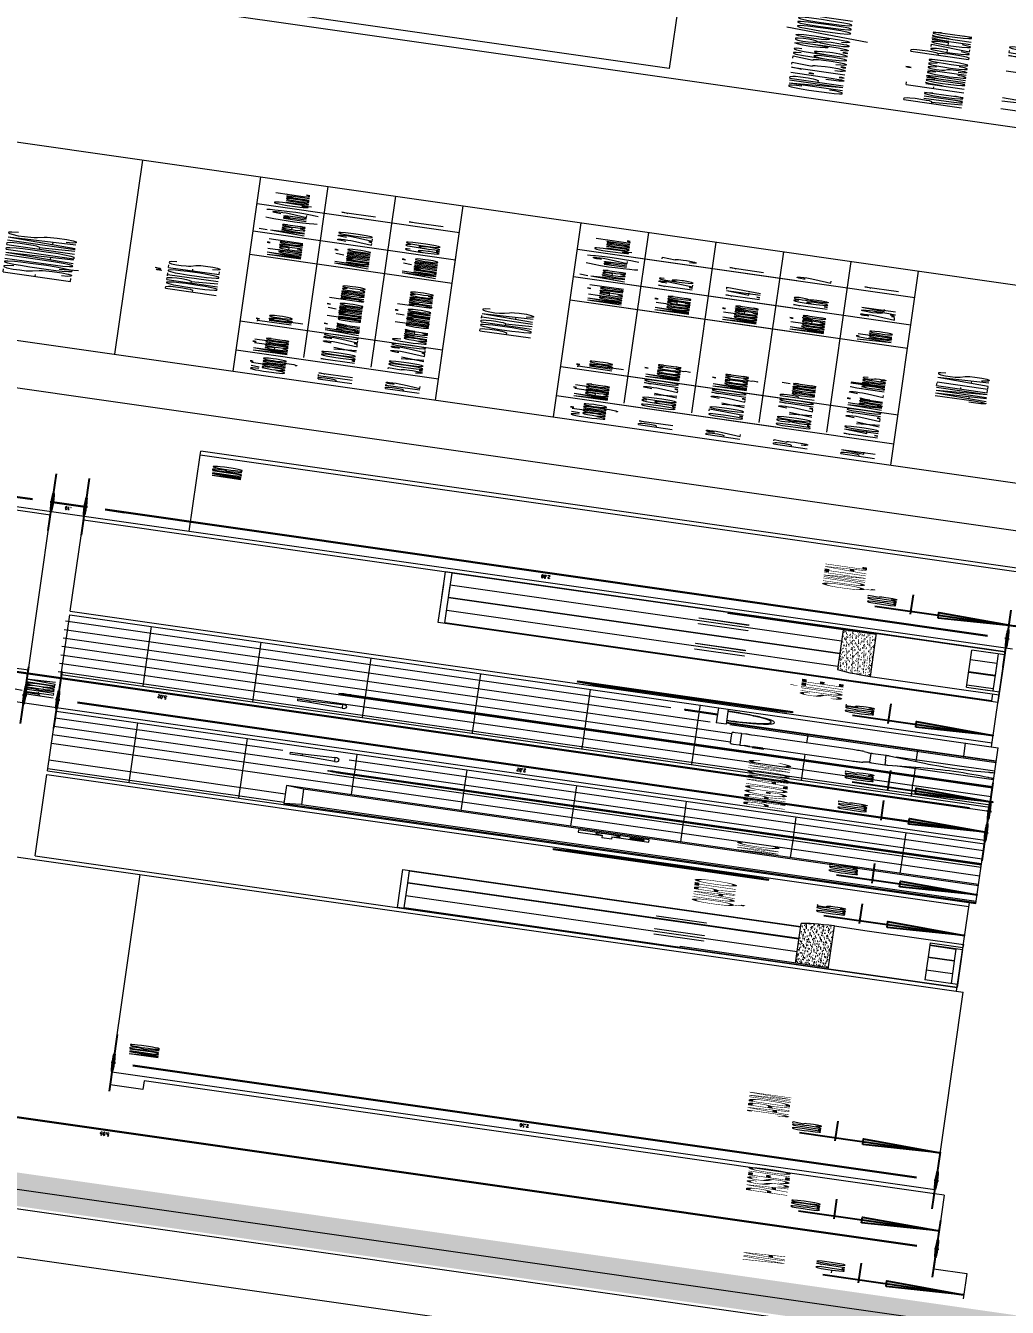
# Model space of a CAD drawing. Header units: millimetres. Extents: x -361192058 to 101130107379, y -14071650034 to 19218552450.
# Drawn here: x -133362.6 to -133187.2, y 42308.5 to 42537.5 of the extents above; entities that cross this region are included whole.
import ezdxf
from ezdxf.enums import TextEntityAlignment as Align

# ---------------------------------------------------------------- set-up
doc = ezdxf.new("R2010")
doc.units = ezdxf.units.MM
doc.header["$LTSCALE"] = 0.5
doc.linetypes.add('HIDDEN2', pattern=[0.1875, 0.125, -0.0625])
for name, color, linetype in [('02', 2, 'Continuous'), ('BANHO', 7, 'Continuous'), ('CERC02', 3, 'Continuous'), ('DIVERSOS', 4, 'Continuous'), ('HACH', 8, 'Continuous'), ('LEGENDAS', 5, 'Continuous'), ('parede', 2, 'Continuous'), ('PISO', 8, 'Continuous'), ('texto pequeno', 3, 'Continuous'), ('TEXTO2', 3, 'Continuous'), ('TXT_0', 7, 'Continuous'), ('TXT_1', 3, 'Continuous')]:
    doc.layers.add(name, color=color, linetype=linetype)
doc.styles.add('ADITIVOCAD', font='ROMANS.shx')
doc.styles.add('ROMAND', font='romand', dxfattribs={"height": 0.3})
doc.styles.add('ROMANS', font='romans', dxfattribs={"height": 0.1})
doc.styles.add('SANSSERIF', font='sas_____.pfb', dxfattribs={"height": 1})
doc.styles.get("Standard").update_dxf_attribs({"font": 'txt.shx', "height": 0.12})
doc.dimstyles.new('ESCALA50', dxfattribs={"dimtxt": 0.1, "dimasz": 0.06, "dimexe": 0.18, "dimexo": 0.06, "dimgap": 0.1, "dimtad": 1, "dimzin": 4, "dimdsep": 46, "dimtxsty": 'Standard', "dimblk1": 'BOLA', "dimblk2": 'BOLA', "dimsah": 1, "dimcen": -0.06, "dimse1": 1, "dimse2": 1, "dimclrd": 7, "dimclrt": 3, "dimadec": 0, "dimazin": 0, "dimtfac": 1, "dimtix": 1, "dimtmove": 0, "dimatfit": 3, "dimldrblk": 'BOLA', "dimfxl": 0, "dimtolj": 1, "dimtzin": 4, "dimarcsym": 0})
picture_1 = doc.add_image_def('image1.jpg', size_in_pixel=(700, 700))

# ---------------------------------------------------------------- blocks, each defined once
blk = doc.blocks.new('Adc_nivelelev')
blk.add_hatch(color=256).paths.add_polyline_path([(0, 0), (0.1307, 0.2715), (0, 0.2715)])
for p, q in [((0, 0.4955), (0, 0)), ((-0.1376, 0.3683), (0.76, 0.3683))]:
    blk.add_line(p, q)
blk.add_lwpolyline([(-0.1307, 0.2715), (0.1307, 0.2715), (0, 0)], close=True)
at = {"flags": 8}
blk.add_attdef('NIVEL', (0.1106, 0.4235), '', height=0.1, dxfattribs=at)
blk = doc.blocks.new('BOLA')
for p, q in [((0, -1.435), (0, 1.435)), ((-1.435, 0), (1.435, 0))]:
    blk.add_line(p, q)
blk.add_circle((0, 0), 0.452)
blk = doc.blocks.new('*D1721')
at = {"layer": 'Defpoints', "color": 0, "transparency": 16777216}
for p in [(4394.7618, 2405.7426), (4394.7618, 2405.7426), (4394.7618, 2400.6926)]:
    blk.add_point(p, dxfattribs=at)
at = {"layer": 'DIVERSOS', "color": 7, "lineweight": -2, "transparency": 16777216}
blk.add_line((4394.7618, 2400.7526), (4394.7618, 2405.6826), dxfattribs=at)
at = {"layer": 'DIVERSOS', "color": 7, "lineweight": -2, "transparency": 16777216, "xscale": 0.06, "yscale": 0.06, "zscale": 0.06}
for p, rotation in [((4394.7618, 2405.7426), 90), ((4394.7618, 2400.6926), 270)]:
    blk.add_blockref('BOLA', p, dxfattribs=dict(at, rotation=rotation))
at = {"layer": 'DIVERSOS', "color": 3, "lineweight": 18, "transparency": 16777216, "insert": (4394.6018, 2403.2176), "char_height": 0.12, "attachment_point": 5, "rotation": 90}
blk.add_mtext('\\A1;5.05', dxfattribs=at)
blk = doc.blocks.new('*D1717')
at = {"layer": '02', "color": 7, "lineweight": -2, "transparency": 16777216}
blk.add_line((4418.745, 2400.8026), (4418.745, 2403.4826), dxfattribs=at)
at = {"layer": 'Defpoints', "color": 0, "transparency": 16777216}
for p in [(4418.3744, 2403.5426), (4418.745, 2403.5426), (4418.3744, 2400.7426)]:
    blk.add_point(p, dxfattribs=at)
at = {"layer": '02', "color": 7, "lineweight": -2, "transparency": 16777216, "xscale": 0.06, "yscale": 0.06, "zscale": 0.06}
for p, rotation in [((4418.745, 2403.5426), 90), ((4418.745, 2400.7426), 270)]:
    blk.add_blockref('BOLA', p, dxfattribs=dict(at, rotation=rotation))
at = {"layer": '02', "color": 3, "transparency": 16777216, "insert": (4418.585, 2402.1426), "char_height": 0.12, "attachment_point": 5, "rotation": 90}
blk.add_mtext('\\A1;2.80', dxfattribs=at)
blk = doc.blocks.new('*D1718')
at = {"layer": '02', "color": 7, "lineweight": -2, "transparency": 16777216}
for p, q in [((4418.745, 2403.7026), (4418.745, 2403.7626)), ((4418.745, 2403.6426), (4418.745, 2403.5426)), ((4418.745, 2403.4826), (4418.745, 2403.4226))]:
    blk.add_line(p, q, dxfattribs=at)
at = {"layer": 'Defpoints', "color": 0, "transparency": 16777216}
for p in [(4418.2244, 2403.6426), (4418.2244, 2403.5426), (4418.745, 2403.5426)]:
    blk.add_point(p, dxfattribs=at)
at = {"layer": '02', "color": 7, "lineweight": -2, "transparency": 16777216, "xscale": 0.06, "yscale": 0.06, "zscale": 0.06}
for p, rotation in [((4418.745, 2403.6426), 270), ((4418.745, 2403.5426), 90)]:
    blk.add_blockref('BOLA', p, dxfattribs=dict(at, rotation=rotation))
at = {"layer": '02', "color": 3, "transparency": 16777216, "insert": (4418.585, 2403.5926), "char_height": 0.12, "attachment_point": 5, "rotation": 90}
blk.add_mtext('\\A1;.10', dxfattribs=at)
blk = doc.blocks.new('*D1719')
at = {"layer": '02', "color": 7, "lineweight": -2, "transparency": 16777216}
blk.add_line((4411.1274, 2403.7026), (4411.1274, 2404.3826), dxfattribs=at)
at = {"layer": 'Defpoints', "color": 0, "transparency": 16777216}
for p in [(4410.6744, 2404.4426), (4411.1274, 2404.4426), (4410.6744, 2403.6426)]:
    blk.add_point(p, dxfattribs=at)
at = {"layer": '02', "color": 7, "lineweight": -2, "transparency": 16777216, "xscale": 0.06, "yscale": 0.06, "zscale": 0.06}
for p, rotation in [((4411.1274, 2404.4426), 90), ((4411.1274, 2403.6426), 270)]:
    blk.add_blockref('BOLA', p, dxfattribs=dict(at, rotation=rotation))
at = {"layer": '02', "color": 3, "transparency": 16777216, "insert": (4410.9674, 2404.0426), "char_height": 0.12, "attachment_point": 5, "rotation": 90}
blk.add_mtext('\\A1;.80', dxfattribs=at)
blk = doc.blocks.new('*D1722')
at = {"layer": '02', "color": 7, "lineweight": -2, "transparency": 16777216}
blk.add_line((4411.1274, 2400.7826), (4411.1274, 2403.4826), dxfattribs=at)
at = {"layer": 'Defpoints', "color": 0, "transparency": 16777216}
for p in [(4410.8244, 2403.5426), (4411.1274, 2403.5426), (4410.8244, 2400.7226)]:
    blk.add_point(p, dxfattribs=at)
at = {"layer": '02', "color": 7, "lineweight": -2, "transparency": 16777216, "xscale": 0.06, "yscale": 0.06, "zscale": 0.06}
for p, rotation in [((4411.1274, 2403.5426), 90), ((4411.1274, 2400.7226), 270)]:
    blk.add_blockref('BOLA', p, dxfattribs=dict(at, rotation=rotation))
at = {"layer": '02', "color": 3, "transparency": 16777216, "insert": (4410.9674, 2402.1326), "char_height": 0.12, "attachment_point": 5, "rotation": 90}
blk.add_mtext('\\A1;2.82', dxfattribs=at)
blk = doc.blocks.new('*D1723')
at = {"layer": '02', "color": 7, "lineweight": -2, "transparency": 16777216}
blk.add_line((4411.9744, 2405.6826), (4411.9744, 2400.7826), dxfattribs=at)
at = {"layer": 'Defpoints', "color": 0, "transparency": 16777216}
for p in [(4411.9744, 2405.7426), (4411.9744, 2400.7226), (4411.9744, 2400.7226)]:
    blk.add_point(p, dxfattribs=at)
at = {"layer": '02', "color": 7, "lineweight": -2, "transparency": 16777216, "xscale": 0.06, "yscale": 0.06, "zscale": 0.06}
for p, rotation in [((4411.9744, 2405.7426), 90), ((4411.9744, 2400.7226), 270)]:
    blk.add_blockref('BOLA', p, dxfattribs=dict(at, rotation=rotation))
at = {"layer": '02', "color": 3, "transparency": 16777216, "insert": (4411.8144, 2403.2326), "char_height": 0.12, "attachment_point": 5, "rotation": 90}
blk.add_mtext('\\A1;5.02', dxfattribs=at)
blk = doc.blocks.new('*D1724')
at = {"layer": '02', "color": 7, "lineweight": -2, "transparency": 16777216}
blk.add_line((4397.402, 2400.7826), (4397.402, 2403.1626), dxfattribs=at)
at = {"layer": 'Defpoints', "color": 0, "transparency": 16777216}
for p in [(4397.0244, 2403.2226), (4397.402, 2403.2226), (4397.0244, 2400.7226)]:
    blk.add_point(p, dxfattribs=at)
at = {"layer": '02', "color": 7, "lineweight": -2, "transparency": 16777216, "xscale": 0.06, "yscale": 0.06, "zscale": 0.06}
for p, rotation in [((4397.402, 2403.2226), 90), ((4397.402, 2400.7226), 270)]:
    blk.add_blockref('BOLA', p, dxfattribs=dict(at, rotation=rotation))
at = {"layer": '02', "color": 3, "transparency": 16777216, "insert": (4397.242, 2401.9726), "char_height": 0.12, "attachment_point": 5, "rotation": 90}
blk.add_mtext('\\A1;2.50', dxfattribs=at)
blk = doc.blocks.new('APROVADO QUADRA 21.2 MBVII')
at = {"layer": 'BANHO', "lineweight": 18}
h = blk.add_hatch(dxfattribs=at)
h.set_pattern_fill('AR-SAND', color=256, scale=0.0035, style=0)
h.set_pattern_definition([(142.5, (5873.94987, 1133.96806), (0.00560011, 0.171294633), [0, -0.135128, 0, -0.15113, 0, -0.1444625]), (172.5, (5873.94987, 1133.96806), (-0.15733315, 0.250888785), [0, -0.072898, 0, -0.121793, 0, -0.0466725]), (212.5, (5874.05922, 1133.96806), (-0.27684733, 0.000503015), [0, -0.04445, 0, -0.16002, 0, -0.208915]), (222.5, (5874.05922, 1133.96806), (-0.267244758, 0.078025263), [0, -0.022225, 0, -0.104902, 0, -0.120015])])
h.paths.add_polyline_path([(4405.0244, 2401.2345), (4406.5865, 2401.2345, -0.256701), (4406.6744, 2401.1345), (4405.0244, 2401.1345)])
h = blk.add_hatch(dxfattribs=at)
h.set_pattern_fill('AR-SAND', color=256, scale=0.0035, style=0)
h.set_pattern_definition([(37.5, (2949.24896, 1133.96806), (-0.00560011, 0.171294633), [0, -0.135128, 0, -0.15113, 0, -0.1444625]), (7.5, (2949.24896, 1133.96806), (0.15733315, 0.250888785), [0, -0.072898, 0, -0.121793, 0, -0.0466725]), (327.5, (2949.13962, 1133.96806), (0.27684733, 0.000503015), [0, -0.04445, 0, -0.16002, 0, -0.208915]), (317.5, (2949.13962, 1133.96806), (0.267244758, 0.078025263), [0, -0.022225, 0, -0.104902, 0, -0.120015])])
h.paths.add_polyline_path([(4418.1744, 2401.2345), (4416.6123, 2401.2345, 0.256701), (4416.5244, 2401.1345), (4418.1744, 2401.1345)])
at = {"lineweight": 18}
for p, q in [((4425.7243, 2402.9556), (4432.465, 2402.9556)), ((4408.3719, 2402.8251), (4408.3719, 2400.7226)), ((4409.0769, 2402.8251), (4408.3719, 2402.8251)), ((4408.4244, 2402.7726), (4408.3719, 2402.8251)), ((4409.0244, 2402.7726), (4409.0769, 2402.8251)), ((4409.0769, 2400.7226), (4409.0769, 2402.8251)), ((4408.4244, 2402.7726), (4408.4244, 2400.7226)), ((4409.0244, 2402.7726), (4408.4244, 2402.7726)), ((4409.0244, 2400.7226), (4409.0244, 2402.7726)), ((4425.7243, 2402.7506), (4432.465, 2402.7506)), ((4409.8494, 2402.6832), (4409.8494, 2400.7226)), ((4409.8744, 2400.7226), (4409.8744, 2402.6583)), ((4409.8994, 2402.6832), (4409.8994, 2400.7226)), ((4412.8994, 2402.6832), (4412.8994, 2400.7226)), ((4412.9244, 2400.7226), (4412.9244, 2402.6583)), ((4412.9494, 2402.6832), (4412.9494, 2400.7226)), ((4408.0663, 2401.3505), (4408.0663, 2402.0031)), ((4408.0663, 2402.0031), (4408.1156, 2402.0031)), ((4408.1156, 2402.0031), (4408.1156, 2401.3505)), ((4414.6832, 2401.3501), (4414.6832, 2402.0027)), ((4414.6832, 2402.0027), (4414.7326, 2402.0027)), ((4414.7326, 2402.0027), (4414.7326, 2401.3501)), ((4408.1156, 2401.3671), (4408.1156, 2401.9862)), ((4408.1156, 2401.9862), (4408.1468, 2401.9537)), ((4408.1468, 2401.9537), (4408.1468, 2401.3995)), ((4414.6521, 2401.9537), (4414.6832, 2401.9862)), ((4414.6521, 2401.3995), (4414.6521, 2401.9537)), ((4414.6832, 2401.9862), (4414.6832, 2401.3671)), ((4425.7243, 2401.9822), (4432.465, 2401.9822)), ((4408.8989, 2401.8639), (4408.7986, 2401.8639)), ((4408.7986, 2401.8348), (4408.7986, 2401.8639)), ((4408.8968, 2401.8348), (4408.7986, 2401.8348)), ((4425.7243, 2401.7773), (4432.465, 2401.7773)), ((4408.1468, 2401.6264), (4408.1468, 2401.7268)), ((4408.1468, 2401.7268), (4408.1744, 2401.7268)), ((4408.1744, 2401.7268), (4408.1744, 2401.6264)), ((4414.6244, 2401.6264), (4414.6244, 2401.7268)), ((4414.6244, 2401.7268), (4414.6521, 2401.7268)), ((4414.6521, 2401.7268), (4414.6521, 2401.6264)), ((4408.1744, 2401.6264), (4408.1468, 2401.6264)), ((4414.6521, 2401.6264), (4414.6244, 2401.6264)), ((4425.7243, 2401.5724), (4432.465, 2401.5724)), ((4408.1468, 2401.3995), (4408.1156, 2401.3671)), ((4414.6832, 2401.3671), (4414.6521, 2401.3995)), ((4408.1156, 2401.3505), (4408.0663, 2401.3505)), ((4414.7326, 2401.3501), (4414.6832, 2401.3501)), ((4425.7243, 2401.3675), (4432.465, 2401.3675))]:
    blk.add_line(p, q, dxfattribs=at)
blk.add_lwpolyline([(4408.8892, 2401.8348), (4408.8892, 2401.7226), (4408.9752, 2401.7226), (4408.9752, 2401.9365), (4408.8892, 2401.9365), (4408.8892, 2401.8639)], dxfattribs=at)
blk.add_lwpolyline([(4408.923, 2401.7368), (4408.9421, 2401.7368), (4408.9421, 2401.7805), (4408.923, 2401.7805)], close=True, dxfattribs=at)
for centre in [(4409.8744, 2402.6832), (4412.9244, 2402.6832)]:
    blk.add_circle(centre, 0.0249, dxfattribs=at)
blk.add_arc((4408.9316, 2401.8469), 0.0369, 199.161, 152.4759, dxfattribs=at)
at = {"layer": '02', "lineweight": 18}
blk.add_line((4438.5532, 2418.5869), (4438.5532, 2398.024), dxfattribs=at)
for points in [[(4391.2282, 2397.274), (4452.4282, 2397.274), (4452.4282, 2441.824), (4391.2282, 2441.824)], [(4391.9782, 2398.024), (4422.9569, 2398.024), (4422.9569, 2407.2713), (4391.9782, 2407.2713)]]:
    blk.add_lwpolyline(points, close=True, dxfattribs=at)
at = {"layer": '02', "lineweight": 18, "const_width": 0.1}
blk.add_lwpolyline([(4391.9782, 2398.024), (4451.6782, 2398.024), (4451.6782, 2441.074), (4391.9782, 2441.074)], close=True, dxfattribs=at)
at = {"layer": '02', "lineweight": 18}
blk.add_lwpolyline([(4391.2282, 2397.274), (4389.3532, 2397.274), (4389.3532, 2416.774), (4391.2282, 2418.649), (4391.9782, 2418.649)], dxfattribs=at)
at = {"layer": 'BANHO', "lineweight": 18}
for p, q in [((4410.3122, 2402.7904), (4410.3122, 2402.8276)), ((4410.3122, 2402.8276), (4410.3867, 2402.8276)), ((4410.3867, 2402.8276), (4410.3867, 2402.7904)), ((4412.4122, 2402.7904), (4412.4122, 2402.8276)), ((4412.4122, 2402.8276), (4412.4867, 2402.8276)), ((4412.4867, 2402.8276), (4412.4867, 2402.7904)), ((4410.2749, 2402.6925), (4410.3122, 2402.7904)), ((4410.3122, 2402.7904), (4410.3867, 2402.7904)), ((4410.3867, 2402.7904), (4410.4239, 2402.6925)), ((4412.3749, 2402.6925), (4412.4122, 2402.7904)), ((4412.4122, 2402.7904), (4412.4867, 2402.7904)), ((4412.4867, 2402.7904), (4412.5239, 2402.6925)), ((4410.4239, 2402.6925), (4410.2749, 2402.6925)), ((4410.2749, 2402.6925), (4410.2749, 2402.6866)), ((4410.4239, 2402.6866), (4410.4239, 2402.6925)), ((4412.5239, 2402.6925), (4412.3749, 2402.6925)), ((4412.3749, 2402.6925), (4412.3749, 2402.6866)), ((4412.5239, 2402.6866), (4412.5239, 2402.6925)), ((4404.9744, 2400.7426), (4404.9744, 2402.4426)), ((4404.9744, 2402.4426), (4406.4744, 2402.4426)), ((4404.9944, 2401.5845), (4404.9944, 2402.4226)), ((4404.9944, 2402.4226), (4405.9744, 2402.4226)), ((4405.4744, 2401.2345), (4405.4744, 2402.4226)), ((4405.9744, 2401.2345), (4405.9744, 2402.4226)), ((4405.9894, 2402.4226), (4406.4544, 2402.4226)), ((4405.9894, 2401.2345), (4405.9894, 2402.4226)), ((4406.4544, 2402.4226), (4406.4544, 2401.2345)), ((4406.4744, 2402.4426), (4406.4744, 2401.2345)), ((4416.2244, 2400.7426), (4416.2244, 2402.4426)), ((4416.2244, 2402.4426), (4417.7244, 2402.4426)), ((4416.2444, 2400.7626), (4416.2444, 2402.4226)), ((4416.2444, 2402.4226), (4417.7044, 2402.4226)), ((4416.7244, 2401.2345), (4416.7244, 2402.4226)), ((4417.2244, 2402.4426), (4418.2244, 2402.4426)), ((4417.2244, 2401.2345), (4417.2244, 2402.4226)), ((4417.2444, 2401.2345), (4417.2444, 2402.4226)), ((4417.2444, 2402.4226), (4418.2044, 2402.4226)), ((4417.7244, 2401.2345), (4417.7244, 2402.4226)), ((4418.2044, 2401.5845), (4418.2044, 2402.4226)), ((4418.2244, 2400.7426), (4418.2244, 2402.4426)), ((4405.3594, 2401.5176), (4405.3594, 2401.6676)), ((4405.3594, 2401.6676), (4405.3744, 2401.6676)), ((4405.3744, 2401.6676), (4405.3744, 2401.5176)), ((4405.5744, 2401.5176), (4405.5744, 2401.6676)), ((4405.5744, 2401.6676), (4405.5894, 2401.6676)), ((4405.5894, 2401.6676), (4405.5894, 2401.5176)), ((4406.0744, 2401.5176), (4406.0744, 2401.6676)), ((4406.0744, 2401.6676), (4406.0894, 2401.6676)), ((4406.0894, 2401.6676), (4406.0894, 2401.5176)), ((4414.1947, 2401.6683), (4414.1947, 2401.5726)), ((4414.2152, 2401.6722), (4414.1991, 2401.6722)), ((4414.2196, 2401.5726), (4414.2196, 2401.6683)), ((4416.6094, 2401.5176), (4416.6094, 2401.6676)), ((4416.6094, 2401.6676), (4416.6244, 2401.6676)), ((4416.6244, 2401.6676), (4416.6244, 2401.5176)), ((4416.8244, 2401.5176), (4416.8244, 2401.6676)), ((4416.8244, 2401.6676), (4416.8394, 2401.6676)), ((4416.8394, 2401.6676), (4416.8394, 2401.5176)), ((4417.6094, 2401.5176), (4417.6094, 2401.6676)), ((4417.6094, 2401.6676), (4417.6244, 2401.6676)), ((4417.6244, 2401.6676), (4417.6244, 2401.5176)), ((4417.8244, 2401.5176), (4417.8244, 2401.6676)), ((4417.8244, 2401.6676), (4417.8394, 2401.6676)), ((4417.8394, 2401.6676), (4417.8394, 2401.5176)), ((4404.9744, 2401.1345), (4404.9744, 2401.5845)), ((4404.9744, 2401.5845), (4405.0244, 2401.5845)), ((4405.0244, 2401.1345), (4405.0244, 2401.5845)), ((4413.8744, 2401.5426), (4413.8744, 2401.5726)), ((4414.4744, 2401.5726), (4413.8744, 2401.5726)), ((4414.1947, 2401.5726), (4414.2196, 2401.5726)), ((4418.1744, 2401.1345), (4418.1744, 2401.5845)), ((4418.2244, 2401.5845), (4418.1744, 2401.5845)), ((4418.2244, 2401.1345), (4418.2244, 2401.5845)), ((4414.4744, 2401.5426), (4413.8744, 2401.5426)), ((4413.9244, 2400.7226), (4413.9244, 2401.5426)), ((4413.9444, 2400.7726), (4413.9444, 2401.5426)), ((4405.3744, 2401.5176), (4405.3594, 2401.5176)), ((4405.5894, 2401.5176), (4405.5744, 2401.5176)), ((4406.0894, 2401.5176), (4406.0744, 2401.5176)), ((4416.6244, 2401.5176), (4416.6094, 2401.5176)), ((4416.8394, 2401.5176), (4416.8244, 2401.5176)), ((4417.6244, 2401.5176), (4417.6094, 2401.5176)), ((4417.8394, 2401.5176), (4417.8244, 2401.5176)), ((4405.0244, 2401.2345), (4406.5865, 2401.2345)), ((4418.1744, 2401.2345), (4416.6123, 2401.2345)), ((4404.9744, 2400.7426), (4404.9744, 2401.1345)), ((4404.9744, 2401.1345), (4406.6744, 2401.1345)), ((4406.6744, 2401.1345), (4406.6744, 2401.0345)), ((4418.2244, 2401.1345), (4416.5244, 2401.1345)), ((4416.5244, 2401.1345), (4416.5244, 2401.0345)), ((4418.2244, 2400.7426), (4418.2244, 2401.1345)), ((4406.6744, 2401.0345), (4406.6744, 2400.7426)), ((4416.5244, 2401.0345), (4416.5244, 2400.7426)), ((4405.0944, 2400.7426), (4405.0944, 2400.8426)), ((4405.0944, 2400.7788), (4405.0944, 2400.8426)), ((4406.5544, 2400.8426), (4405.0944, 2400.8426)), ((4405.4744, 2400.7626), (4405.4744, 2400.8426)), ((4405.9744, 2400.7626), (4405.9744, 2400.8426)), ((4405.9894, 2400.7626), (4405.9894, 2400.8426)), ((4406.4544, 2400.8426), (4406.4544, 2400.7626)), ((4406.4744, 2400.8426), (4406.4744, 2400.7426)), ((4406.5544, 2400.8426), (4406.5544, 2400.7788)), ((4406.5544, 2400.8426), (4406.5544, 2400.7426)), ((4416.6444, 2400.8426), (4416.6444, 2400.7788)), ((4416.6444, 2400.8426), (4416.6444, 2400.7426)), ((4416.6444, 2400.8426), (4418.1044, 2400.8426)), ((4416.7244, 2400.7626), (4416.7244, 2400.8426)), ((4417.2244, 2400.7626), (4417.2244, 2400.8426)), ((4417.2444, 2400.7626), (4417.2444, 2400.8426)), ((4417.7244, 2400.7626), (4417.7244, 2400.8426)), ((4418.1044, 2400.7426), (4418.1044, 2400.8426)), ((4418.1044, 2400.7788), (4418.1044, 2400.8426)), ((4414.4744, 2400.8226), (4413.9444, 2400.8226)), ((4413.9444, 2400.7226), (4413.9444, 2400.8226)), ((4405.9744, 2400.7626), (4405.0944, 2400.7626)), ((4406.4544, 2400.7626), (4405.9894, 2400.7626)), ((4416.5244, 2400.7626), (4416.2444, 2400.7626)), ((4417.7044, 2400.7626), (4416.6444, 2400.7626)), ((4418.1044, 2400.7626), (4417.2444, 2400.7626)), ((4406.4744, 2400.7426), (4404.9744, 2400.7426)), ((4405.0944, 2400.7426), (4404.9744, 2400.7426)), ((4406.6744, 2400.7426), (4406.5544, 2400.7426)), ((4406.6744, 2400.7426), (4406.6744, 2400.7426)), ((4413.0858, 2400.7226), (4413.2877, 2400.7226)), ((4417.7244, 2400.7426), (4416.2244, 2400.7426)), ((4416.5244, 2400.7426), (4416.6444, 2400.7426)), ((4416.5244, 2400.7426), (4416.5244, 2400.7426)), ((4418.2244, 2400.7426), (4417.2244, 2400.7426)), ((4418.1044, 2400.7426), (4418.2244, 2400.7426))]:
    blk.add_line(p, q, dxfattribs=at)
blk.add_lwpolyline([(4414.2048, 2401.6518), (4414.2095, 2401.6518), (4414.2095, 2401.6481), (4414.2048, 2401.6481)], close=True, dxfattribs=at)
for points in [[(4414.0251, 2401.5426, 0.121669), (4414.0382, 2401.4895, 0.105266), (4414.0784, 2401.4412, 0.088159), (4414.1357, 2401.4106, 0.078977), (4414.2071, 2401.3992, 0.078977), (4414.2786, 2401.4106, 0.088159), (4414.3359, 2401.4412, 0.105266), (4414.3761, 2401.4895, 0.121669), (4414.3892, 2401.5426, 0.121669)], [(4414.0351, 2401.5426, 0.121669), (4414.047, 2401.4942, 0.105266), (4414.0846, 2401.4491, 0.088159), (4414.1388, 2401.4201, 0.078977), (4414.2071, 2401.4092, 0.078977), (4414.2755, 2401.4201, 0.088159), (4414.3297, 2401.4491, 0.105266), (4414.3673, 2401.4942, 0.121669), (4414.3792, 2401.5426, 0.121669)]]:
    blk.add_lwpolyline(points, format="xyb", dxfattribs=at)
for points in [[(4413.159, 2401.5214), (4413.159, 2401.5214), (4413.1554, 2401.5207), (4413.1525, 2401.5186), (4413.1504, 2401.5157), (4413.1496, 2401.5121), (4413.1496, 2401.495), (4413.1496, 2401.495), (4413.1496, 2401.4942), (4413.1504, 2401.4935), (4413.1504, 2401.4928), (4413.1511, 2401.4921), (4413.1511, 2401.4799), (4413.1482, 2401.4799), (4413.1482, 2401.4799), (4413.1461, 2401.4756), (4413.1454, 2401.4713), (4413.1461, 2401.4663), (4413.1482, 2401.462), (4413.1511, 2401.462), (4413.1511, 2401.452), (4413.1382, 2401.452), (4413.1382, 2401.4549), (4413.1239, 2401.4549), (4413.1239, 2401.4198), (4413.1382, 2401.4198), (4413.1382, 2401.4227), (4413.1511, 2401.4227), (4413.1511, 2401.1542), (4413.1511, 2401.1542), (4413.1518, 2401.1492), (4413.1525, 2401.1449), (4413.1539, 2401.1399), (4413.1561, 2401.1356), (4413.1582, 2401.1313), (4413.1604, 2401.127), (4413.1632, 2401.1234), (4413.1661, 2401.1199)], [(4413.1511, 2401.4921), (4413.1511, 2401.4921), (4413.1518, 2401.4921), (4413.1518, 2401.4921), (4413.1518, 2401.4921), (4413.1525, 2401.4921), (4413.3744, 2401.4921), (4413.597, 2401.4921), (4413.597, 2401.4921), (4413.597, 2401.4921), (4413.5978, 2401.4921), (4413.5978, 2401.4921), (4413.5978, 2401.4921)], [(4413.159, 2401.5214), (4413.3744, 2401.5214), (4413.5899, 2401.5214)], [(4413.5834, 2401.1199), (4413.5834, 2401.1199), (4413.5863, 2401.1234), (4413.5892, 2401.127), (4413.5913, 2401.1313), (4413.5935, 2401.1356), (4413.5949, 2401.1399), (4413.5963, 2401.1449), (4413.597, 2401.1492), (4413.5978, 2401.1542), (4413.5978, 2401.4227), (4413.5978, 2401.452), (4413.5978, 2401.462), (4413.6013, 2401.462), (4413.6013, 2401.462), (4413.6035, 2401.4663), (4413.6042, 2401.4713), (4413.6035, 2401.4756), (4413.6013, 2401.4799), (4413.5978, 2401.4799), (4413.5978, 2401.4921), (4413.5978, 2401.4921), (4413.5985, 2401.4928), (4413.5992, 2401.4935), (4413.5999, 2401.4942), (4413.5999, 2401.495), (4413.5999, 2401.5121), (4413.5999, 2401.5121), (4413.5992, 2401.5157), (4413.597, 2401.5186), (4413.5942, 2401.5207), (4413.5899, 2401.5214)], [(4413.1382, 2401.4227), (4413.1382, 2401.452)], [(4413.1482, 2401.462), (4413.1482, 2401.4799)], [(4413.1511, 2401.462), (4413.1511, 2401.4799)], [(4413.1511, 2401.4227), (4413.1511, 2401.452)], [(4413.5978, 2401.462), (4413.5978, 2401.4799)], [(4413.6013, 2401.462), (4413.6013, 2401.4799)], [(4413.5834, 2401.1199), (4413.5834, 2401.1199), (4413.5791, 2401.1156), (4413.5749, 2401.112), (4413.5698, 2401.1091), (4413.5648, 2401.1063), (4413.5598, 2401.1041), (4413.5548, 2401.102), (4413.5491, 2401.1005), (4413.5434, 2401.0998), (4413.3744, 2401.0998), (4413.2062, 2401.0998), (4413.2062, 2401.0998), (4413.2005, 2401.1005), (4413.1947, 2401.102), (4413.189, 2401.1041), (4413.184, 2401.1063), (4413.179, 2401.1091), (4413.1747, 2401.112), (4413.1704, 2401.1156), (4413.1661, 2401.1199)], [(4413.2062, 2401.0998), (4413.1976, 2401.0998), (4413.1976, 2401.0998), (4413.1947, 2401.0991), (4413.1933, 2401.0977), (4413.1912, 2401.0962), (4413.1905, 2401.0934), (4413.1869, 2401.0533), (4413.1869, 2401.0533), (4413.1869, 2401.0504), (4413.1876, 2401.0483), (4413.1883, 2401.0454), (4413.189, 2401.0433), (4413.2756, 2400.9459), (4413.2756, 2400.9459), (4413.2857, 2400.9352), (4413.2942, 2400.923), (4413.3014, 2400.9108), (4413.3071, 2400.8979), (4413.3121, 2400.8851), (4413.315, 2400.8715), (4413.3172, 2400.8579), (4413.3179, 2400.8443), (4413.3172, 2400.8299), (4413.3157, 2400.8163), (4413.3121, 2400.8027), (4413.3078, 2400.7899), (4413.3021, 2400.777), (4413.295, 2400.7641), (4413.2871, 2400.7526), (4413.2771, 2400.7412), (4413.2771, 2400.7412), (4413.2764, 2400.7405), (4413.2756, 2400.7398), (4413.2742, 2400.7383), (4413.2735, 2400.7369), (4413.2692, 2400.7304), (4413.2692, 2400.7304), (4413.2678, 2400.7283), (4413.2685, 2400.7254), (4413.2706, 2400.7233), (4413.2728, 2400.7226), (4413.2735, 2400.7226)], [(4413.5434, 2401.0998), (4413.5519, 2401.0998), (4413.5519, 2401.0998), (4413.5548, 2401.0991), (4413.557, 2401.0977), (4413.5584, 2401.0962), (4413.5591, 2401.0934), (4413.562, 2401.0533), (4413.562, 2401.0533), (4413.562, 2401.0504), (4413.562, 2401.0483), (4413.5613, 2401.0454), (4413.5605, 2401.0433), (4413.4739, 2400.9459), (4413.4739, 2400.9459), (4413.4639, 2400.9352), (4413.4553, 2400.923), (4413.4482, 2400.9108), (4413.4424, 2400.8979), (4413.4374, 2400.8851), (4413.4345, 2400.8715), (4413.4324, 2400.8579), (4413.4317, 2400.8443), (4413.4317, 2400.8299), (4413.4338, 2400.8163), (4413.4367, 2400.8027), (4413.441, 2400.7899), (4413.4467, 2400.777), (4413.4539, 2400.7641), (4413.4625, 2400.7526), (4413.4718, 2400.7412), (4413.4718, 2400.7412), (4413.4725, 2400.7405), (4413.4739, 2400.7398), (4413.4746, 2400.7383), (4413.4754, 2400.7369), (4413.4804, 2400.7304), (4413.4804, 2400.7304), (4413.4811, 2400.7283), (4413.4804, 2400.7254), (4413.4789, 2400.7233), (4413.4761, 2400.7226), (4413.4754, 2400.7226)], [(4413.3744, 2401.0533), (4413.1869, 2401.0533)], [(4413.3744, 2401.0533), (4413.562, 2401.0533)]]:
    blk.add_lwpolyline(points, dxfattribs=at)
blk.add_circle((4414.2071, 2401.6598), 0.00798, dxfattribs=at)
for centre, radius, start, end in [((4410.3494, 2403.0305), 0.3519, 257.7761, 282.2239), ((4412.4494, 2403.0305), 0.3519, 257.7761, 282.2239), ((4414.2001, 2401.6666), 0.00566, 100.0244, 163.2357), ((4414.2142, 2401.6666), 0.00566, 16.7643, 79.9756), ((4406.5395, 2401.1045), 0.1382, 12.5281, 70.1161), ((4416.6594, 2401.1045), 0.1382, 109.8839, 167.4719)]:
    blk.add_arc(centre, radius, start, end, dxfattribs=at)
at = {"layer": 'CERC02', "lineweight": 18}
for p, q in [((4424.8022, 2404.0314), (4424.8022, 2399.5744)), ((4424.8022, 2404.0314), (4424.8022, 2399.3695)), ((4432.465, 2404.0314), (4432.465, 2399.5744)), ((4432.465, 2404.0314), (4432.465, 2399.3695)), ((4424.8022, 2403.5191), (4432.465, 2403.5191)), ((4424.8022, 2403.1605), (4432.465, 2403.1605)), ((4424.8022, 2402.5457), (4432.465, 2402.5457)), ((4424.8022, 2402.1871), (4432.465, 2402.1871)), ((4424.8022, 2401.1625), (4432.465, 2401.1625)), ((4424.8022, 2401.1625), (4432.465, 2401.1625))]:
    blk.add_line(p, q, dxfattribs=at)
at = {"layer": 'DIVERSOS', "lineweight": 18}
blk.add_line((4414.2071, 2401.5726), (4414.2171, 2401.5726), dxfattribs=at)
at = {"layer": 'HACH', "lineweight": 18}
for p, q in [((4411.9744, 2403.5426), (4410.8244, 2403.5426)), ((4397.0244, 2403.2226), (4404.8244, 2403.2226)), ((4418.3744, 2403.2226), (4421.3744, 2403.2226))]:
    blk.add_line(p, q, dxfattribs=at)
at = {"layer": 'LEGENDAS', "lineweight": 18}
blk.add_line((4424.8022, 2402.5457), (4431.5429, 2402.5457), dxfattribs=at)
at = {"layer": 'parede', "lineweight": 18}
for p, q in [((4410.8244, 2405.7426), (4410.8244, 2403.5426)), ((4411.9744, 2405.7426), (4411.9744, 2403.5426)), ((4412.1244, 2405.7426), (4412.1244, 2403.6426)), ((4418.2244, 2403.6426), (4418.2244, 2403.9547)), ((4418.3744, 2403.9172), (4418.3744, 2400.7226)), ((4404.8244, 2403.8046), (4404.8244, 2400.7226)), ((4412.1244, 2403.6426), (4418.2244, 2403.6426)), ((4404.9744, 2403.5426), (4404.9744, 2400.7426)), ((4404.9744, 2403.5426), (4408.1744, 2403.5426)), ((4408.1744, 2403.5426), (4408.1744, 2400.7426)), ((4408.3244, 2403.5426), (4408.3244, 2400.7226)), ((4408.3244, 2403.5426), (4410.6744, 2403.5426)), ((4410.6744, 2403.5426), (4410.6744, 2400.7226)), ((4410.8244, 2403.5426), (4410.8244, 2400.7226)), ((4411.9744, 2403.5426), (4411.9744, 2400.7226)), ((4412.1244, 2403.5426), (4412.1244, 2400.7226)), ((4412.1244, 2403.5426), (4414.4744, 2403.5426)), ((4414.4744, 2403.5426), (4414.4744, 2400.7226)), ((4414.6244, 2403.5426), (4414.6244, 2400.7426)), ((4414.6244, 2403.5426), (4418.2244, 2403.5426)), ((4418.2244, 2403.5426), (4418.2244, 2400.7426)), ((4396.5244, 2403.1226), (4396.5244, 2403.2226)), ((4396.5244, 2403.2226), (4397.0244, 2403.2226)), ((4397.0244, 2400.7226), (4397.0244, 2403.2226)), ((4421.3744, 2400.7226), (4421.3744, 2403.2226)), ((4421.3744, 2403.2226), (4421.5244, 2403.2226)), ((4421.5244, 2400.7226), (4421.5244, 2403.2226)), ((4396.8744, 2403.1226), (4396.5244, 2403.1226)), ((4396.8744, 2400.7226), (4396.8744, 2403.1226)), ((4396.8744, 2400.7226), (4404.8244, 2400.7226)), ((4396.8744, 2400.6926), (4396.8744, 2400.7226)), ((4404.8244, 2400.7426), (4408.3244, 2400.7426)), ((4408.3244, 2400.7226), (4414.4744, 2400.7226)), ((4414.4744, 2400.7426), (4418.3744, 2400.7426)), ((4396.8744, 2400.6926), (4393.9744, 2400.6926)), ((4393.9744, 2400.6926), (4393.9744, 2400.5926)), ((4393.9744, 2400.5926), (4392.9744, 2400.5926))]:
    blk.add_line(p, q, dxfattribs=at)
at = {"layer": 'PISO', "lineweight": 18}
for p, q in [((4408.4082, 2402.8251), (4408.4082, 2403.5426)), ((4408.7415, 2402.8251), (4408.7415, 2403.5426)), ((4409.4083, 2402.8751), (4409.4083, 2403.5426)), ((4409.7417, 2402.3386), (4409.7417, 2403.5426)), ((4410.075, 2402.8751), (4410.075, 2403.5426)), ((4410.4084, 2402.8506), (4410.4084, 2403.5426)), ((4412.2082, 2402.4876), (4412.2082, 2403.5526)), ((4412.5415, 2400.7226), (4412.5415, 2403.5526)), ((4412.8749, 2402.3701), (4412.8749, 2403.5526)), ((4413.2083, 2402.8751), (4413.2083, 2403.5526)), ((4413.5417, 2402.3386), (4413.5417, 2403.5526)), ((4413.875, 2402.8751), (4413.875, 2403.5526)), ((4414.2084, 2401.7136), (4414.2084, 2403.5526)), ((4408.3244, 2403.2943), (4410.6744, 2403.2943)), ((4412.1244, 2403.2943), (4414.4744, 2403.2943)), ((4408.3244, 2402.9609), (4410.6744, 2402.9609)), ((4412.1244, 2402.9609), (4414.4744, 2402.9609)), ((4409.4083, 2401.1524), (4409.4083, 2402.8751)), ((4410.075, 2401.356), (4410.075, 2402.8751)), ((4413.2083, 2401.5214), (4413.2083, 2402.8751)), ((4413.875, 2401.5905), (4413.875, 2402.8751)), ((4410.4084, 2400.7226), (4410.4084, 2402.6496)), ((4408.3244, 2402.6275), (4408.3719, 2402.6275)), ((4409.0749, 2402.6275), (4409.0894, 2402.6275)), ((4409.0894, 2402.6275), (4409.8494, 2402.6275)), ((4409.8994, 2402.6275), (4409.9744, 2402.6275)), ((4409.9744, 2402.6275), (4410.6744, 2402.6275)), ((4412.1244, 2402.6275), (4412.7744, 2402.6275)), ((4412.7744, 2402.6275), (4412.8894, 2402.6275)), ((4412.8894, 2402.6275), (4412.8994, 2402.6275)), ((4412.9494, 2402.6275), (4414.4744, 2402.6275)), ((4412.2082, 2400.7226), (4412.2082, 2402.4876)), ((4409.7417, 2401.0651), (4409.7417, 2402.3386)), ((4412.8749, 2401.1524), (4412.8749, 2402.3701)), ((4413.5417, 2401.5214), (4413.5417, 2402.3386)), ((4408.3244, 2402.2941), (4408.3442, 2402.2941)), ((4408.3442, 2402.2941), (4408.3719, 2402.2941)), ((4409.0749, 2402.2941), (4409.8494, 2402.2941)), ((4409.8994, 2402.2941), (4409.9744, 2402.2941)), ((4409.9744, 2402.2941), (4410.6744, 2402.2941)), ((4412.1442, 2402.2941), (4412.7744, 2402.2941)), ((4412.7744, 2402.2941), (4412.8994, 2402.2941)), ((4412.9494, 2402.2941), (4414.4744, 2402.2941)), ((4408.3244, 2401.9608), (4408.3442, 2401.9608)), ((4408.3442, 2401.9608), (4408.3719, 2401.9608)), ((4409.0749, 2401.9608), (4409.8494, 2401.9608)), ((4409.8994, 2401.9608), (4409.9744, 2401.9608)), ((4409.9744, 2401.9608), (4410.6744, 2401.9608)), ((4412.1442, 2401.9608), (4412.7744, 2401.9608)), ((4412.7744, 2401.9608), (4412.8994, 2401.9608)), ((4412.9494, 2401.9608), (4414.4744, 2401.9608)), ((4408.3244, 2401.6274), (4408.3719, 2401.6274)), ((4409.0749, 2401.6274), (4409.8494, 2401.6274)), ((4409.8994, 2401.6274), (4409.9744, 2401.6274)), ((4409.9744, 2401.6274), (4410.6744, 2401.6274)), ((4412.1244, 2401.6274), (4412.7744, 2401.6274)), ((4412.7744, 2401.6274), (4412.8994, 2401.6274)), ((4412.9494, 2401.6274), (4414.1626, 2401.6274)), ((4414.2559, 2401.6274), (4414.4744, 2401.6274)), ((4413.875, 2401.356), (4413.875, 2401.5314)), ((4410.075, 2400.7226), (4410.075, 2401.356)), ((4413.875, 2400.7226), (4413.875, 2401.356)), ((4408.3244, 2401.294), (4408.3719, 2401.294)), ((4409.0749, 2401.294), (4409.8494, 2401.294)), ((4409.8994, 2401.294), (4409.9744, 2401.294)), ((4409.9744, 2401.294), (4410.1917, 2401.294)), ((4410.1917, 2401.294), (4410.6744, 2401.294)), ((4412.1244, 2401.294), (4412.7744, 2401.294)), ((4412.7744, 2401.294), (4412.8994, 2401.294)), ((4412.9494, 2401.294), (4413.1511, 2401.294)), ((4413.5978, 2401.294), (4413.9244, 2401.294)), ((4409.4083, 2400.7226), (4409.4083, 2401.1524)), ((4412.8749, 2400.7226), (4412.8749, 2401.1524)), ((4409.7417, 2400.7226), (4409.7417, 2401.0651)), ((4413.2083, 2400.7226), (4413.2083, 2401.0216)), ((4413.5417, 2400.7226), (4413.5417, 2401.0221)), ((4408.3244, 2400.9606), (4408.3719, 2400.9606)), ((4409.0749, 2400.9606), (4409.8494, 2400.9606)), ((4409.8994, 2400.9606), (4409.9744, 2400.9606)), ((4409.9744, 2400.9606), (4410.6744, 2400.9606)), ((4412.1244, 2400.9606), (4412.5766, 2400.9606)), ((4412.5766, 2400.9606), (4412.7744, 2400.9606)), ((4412.7744, 2400.9606), (4412.8994, 2400.9606)), ((4412.9494, 2400.9606), (4413.2625, 2400.9606)), ((4413.487, 2400.9606), (4413.9244, 2400.9606))]:
    blk.add_line(p, q, dxfattribs=at)
at = {"layer": 'TXT_0', "lineweight": 18}
for p, q in [((4425.6474, 2403.1605), (4425.6474, 2402.5457)), ((4426.7916, 2403.1605), (4426.7916, 2402.5457)), ((4429.4214, 2403.1605), (4429.4214, 2402.5457)), ((4430.3435, 2403.1605), (4430.3435, 2402.5457)), ((4431.4193, 2403.1605), (4431.4193, 2402.5457)), ((4425.6474, 2402.1871), (4425.6474, 2401.1625)), ((4425.6474, 2402.1871), (4425.6474, 2401.5211)), ((4426.7916, 2402.1871), (4426.7916, 2401.1625)), ((4426.7916, 2402.1871), (4426.7916, 2401.5211)), ((4429.4214, 2402.1871), (4429.4214, 2401.1625)), ((4429.4214, 2402.1871), (4429.4214, 2401.5211)), ((4430.3435, 2402.1871), (4430.3435, 2401.1625)), ((4430.3435, 2402.1871), (4430.3435, 2401.5211)), ((4431.4193, 2402.1871), (4431.4193, 2401.1625)), ((4431.4193, 2402.1871), (4431.4193, 2401.5211))]:
    blk.add_line(p, q, dxfattribs=at)
ref = blk.add_blockref('Adc_nivelelev', (4407.0269, 2400.7426), dxfattribs=dict(at, xscale=0.8626357221426701, yscale=0.8626357221426701, zscale=0.8626357221426701))
ref.add_attrib('NIVEL', '0.05', (4407.1223, 2401.1079), dxfattribs={"height": 0.08626, "flags": 8})
ref = blk.add_blockref('Adc_nivelelev', (4414.9222, 2400.7426), dxfattribs=dict(at, xscale=0.8626357221426701, yscale=0.8626357221426701, zscale=0.8626357221426701))
ref.add_attrib('NIVEL', '0.05', (4415.0175, 2401.1079), dxfattribs={"height": 0.08626, "flags": 8})
ref = blk.add_blockref('Adc_nivelelev', (4395.4648, 2400.6926), dxfattribs=dict(at, xscale=0.8626357221426701, yscale=0.8626357221426701, zscale=0.8626357221426701))
ref.add_attrib('NIVEL', '0.00', (4395.5602, 2401.0579), dxfattribs={"height": 0.08626, "flags": 8})
ref = blk.add_blockref('Adc_nivelelev', (4398.4948, 2400.7226), dxfattribs=dict(at, xscale=0.8626357221426701, yscale=0.8626357221426701, zscale=0.8626357221426701))
ref.add_attrib('NIVEL', '0.03', (4398.5902, 2401.0879), dxfattribs={"height": 0.08626, "flags": 8})
ref = blk.add_blockref('Adc_nivelelev', (4408.6622, 2400.7226), dxfattribs=dict(at, xscale=0.8626357221426701, yscale=0.8626357221426701, zscale=0.8626357221426701))
ref.add_attrib('NIVEL', '0.03', (4408.7576, 2401.0879), dxfattribs={"height": 0.08626, "flags": 8})
ref = blk.add_blockref('Adc_nivelelev', (4411.139, 2400.7226), dxfattribs=dict(at, xscale=0.8626357221426701, yscale=0.8626357221426701, zscale=0.8626357221426701))
ref.add_attrib('NIVEL', '0.03', (4411.2344, 2401.0879), dxfattribs={"height": 0.08626, "flags": 8})
ref = blk.add_blockref('Adc_nivelelev', (4412.3448, 2400.7152), dxfattribs=dict(at, xscale=0.8626357221426701, yscale=0.8626357221426701, zscale=0.8626357221426701))
ref.add_attrib('NIVEL', '0.03', (4412.4401, 2401.0806), dxfattribs={"height": 0.08626, "flags": 8})
ref = blk.add_blockref('Adc_nivelelev', (4419.2655, 2400.7226), dxfattribs=dict(at, xscale=0.8626357221426701, yscale=0.8626357221426701, zscale=0.8626357221426701))
ref.add_attrib('NIVEL', '0.03', (4419.3608, 2401.0879), dxfattribs={"height": 0.08626, "flags": 8})
ref = blk.add_blockref('Adc_nivelelev', (4393.1342, 2400.5926), dxfattribs=dict(at, xscale=0.8626357221426701, yscale=0.8626357221426701, zscale=0.8626357221426701))
ref.add_attrib('NIVEL', '-0.10', (4393.2296, 2400.9579), dxfattribs={"height": 0.08626, "flags": 8})
at = {"color": 0, "lineweight": 13, "flags": 8}
for p in [(4700.7247, 2280.1125), (4699.5738, 2277.8964), (4702.3546, 2276.195), (4703.6722, 2274.085), (4699.8445, 2272.2194), (4703.0488, 2270.137), (4703.0877, 2267.9803), (4700.6523, 2261.5216), (4700.7007, 2257.1593)]:
    blk.add_attdef('NIVEL', p, '', height=0.075, dxfattribs=at)
for rotation, width, p in [(90, 0.8, (4700.8205, 2275.7521)), (270, 0.6, (4703.8437, 2274.9021)), (90, 0.8, (4701.5575, 2268.5021)), (180, 0.6, (4651.1817, 2236.1931))]:
    blk.add_attdef('$PORTA', text='', height=0.09, rotation=rotation, dxfattribs=dict(at, width=width)).set_placement(p, align=Align.MIDDLE)
for p in [(4654.176, 2240.463), (4648.499, 2240.1923), (4637.8012, 2239.3845), (4633.4388, 2239.3361), (4656.3921, 2239.3121), (4652.4746, 2237.6822), (4646.4166, 2236.988), (4644.2598, 2236.9491), (4650.3646, 2236.3646)]:
    blk.add_attdef('NIVEL', p, '', height=0.075, rotation=270, dxfattribs=at)
at = {"color": 0, "lineweight": 13, "width": 0.8, "flags": 8}
for p in [(4652.0317, 2239.2163), (4644.7817, 2238.4793)]:
    blk.add_attdef('$PORTA', text='', height=0.09, dxfattribs=at).set_placement(p, align=Align.MIDDLE)
at = {"layer": 'HACH', "lineweight": 18, "style": 'ADITIVOCAD'}
for p in [(4397.8315, 2403.0912), (4420.6437, 2403.0912)]:
    blk.add_text('MURO', height=0.08748, dxfattribs=at).set_placement(p)
at = {"layer": 'texto pequeno', "lineweight": 18, "style": 'SANSSERIF'}
for s, p in [('QUARTO', (4406.838, 2401.4425)), ('WC', (4409.0804, 2401.332)), ('PERGOLADO', (4410.8803, 2401.332)), ('WC', (4412.3072, 2401.332)), ('SUÍTE', (4415.424, 2401.2094)), ('JARDIM', (4398.9966, 2401.1894)), ('QUINTAL', (4419.7673, 2401.1894)), ('VIA', (4393.2702, 2401.1392)), ('PASSEIO', (4395.9667, 2401.1594))]:
    blk.add_text(s, height=0.126, dxfattribs=at).set_placement(p)
at = {"layer": 'TEXTO2', "lineweight": 18, "ltscale": 0.4, "style": 'ADITIVOCAD'}
blk.add_text('PÉRGOLA', height=0.08748, dxfattribs=at).set_placement((4411.163, 2403.5568))
at = {"layer": 'TEXTO2', "lineweight": 18, "style": 'ROMANS'}
blk.add_text('CNPJ:13.366.989/0001-01', height=0.161819, dxfattribs=at).set_placement((4438.8257, 2401.6278), align=Align.TOP_LEFT)
at = {"layer": 'TEXTO2', "lineweight": 18, "style": 'ROMAND'}
for s, p in [('Rua Francisco Bezerra', (4438.983, 2401.1917)), ('de Vasconcelos, 156', (4439.0797, 2400.8993))]:
    blk.add_text(s, height=0.17525, dxfattribs=at).set_placement(p, align=Align.MIDDLE_LEFT)
at = {"layer": 'TXT_0', "lineweight": 18}
for s, height, p in [('PT1', 0.10246, (4424.9558, 2402.8019)), ('1.00 x 2.20', 0.102459, (4425.7243, 2402.8019)), ('Abrir alumínio branco', 0.102459, (4426.8684, 2402.8019)), ('Alumínio', 0.10246, (4429.4982, 2402.8019)), ('2.20', 0.10246, (4430.4203, 2402.8019)), ('1', 0.1025, (4431.4961, 2402.8019)), ('PT2', 0.10246, (4424.9558, 2402.597)), ('3.00 x 2.20', 0.102459, (4425.7243, 2402.597)), ('Correr alumínio branco', 0.102459, (4426.8684, 2402.597)), ('Alumínio', 0.10246, (4429.4982, 2402.597)), ('6.60', 0.10246, (4430.4203, 2402.597)), ('1', 0.1025, (4431.4961, 2402.597)), ('P1', 0.10246, (4424.9558, 2401.8285)), ('0.60 x 2.10', 0.102459, (4425.7243, 2401.8285)), ('Maciça', 0.10246, (4426.8684, 2401.8285)), ('Madeira', 0.10246, (4429.4982, 2401.8285)), ('1.26', 0.10246, (4430.4203, 2401.8285)), ('3', 0.1025, (4431.4961, 2401.8285)), ('P2', 0.10246, (4424.9558, 2401.6236)), ('0.70 x 2.10', 0.102459, (4425.7243, 2401.6236)), ('Maciça', 0.10246, (4426.8684, 2401.6236)), ('Madeira', 0.10246, (4429.4982, 2401.6236)), ('1.47', 0.10246, (4430.4203, 2401.6236)), ('1', 0.1025, (4431.4961, 2401.6236)), ('P3', 0.10246, (4424.9558, 2401.4187)), ('0.80 x 2.10', 0.102459, (4425.7243, 2401.4187)), ('Paraná', 0.10246, (4426.8684, 2401.4187)), ('Madeira', 0.10246, (4429.4982, 2401.4187)), ('1.68', 0.10246, (4430.4203, 2401.4187)), ('2', 0.1025, (4431.4961, 2401.4187)), ('P4', 0.10246, (4424.9558, 2401.2138)), ('1.40 x 2.10', 0.102459, (4425.7243, 2401.2138)), ('Abrir 2 folhas', 0.102459, (4426.8684, 2401.2138)), ('Vidro', 0.10246, (4429.4982, 2401.2138)), ('2.94', 0.10246, (4430.4203, 2401.2138)), ('1', 0.1025, (4431.4961, 2401.2138))]:
    blk.add_text(s, height=height, dxfattribs=at).set_placement(p)
at = {"layer": 'TXT_1', "lineweight": 18}
for s, height, p in [('ESQUADRIAS', 0.20492, (4428.1725, 2403.7752)), ('PORTÕES', 0.15369, (4428.1725, 2403.3398)), ('PORTAS', 0.15369, (4428.1725, 2402.3664)), ('JANELAS', 0.15369, (4428.1725, 2400.9832))]:
    blk.add_text(s, height=height, dxfattribs=at).set_placement(p, align=Align.MIDDLE)
for s, p in [('Código', (4424.9558, 2403.0068)), ('Medida', (4425.7243, 2403.0068)), ('Tipo', (4426.8684, 2403.0068)), ('Material', (4429.4982, 2403.0068)), ('Área (m2)', (4430.4203, 2403.0068)), ('Quant.', (4431.4961, 2403.0068)), ('Área (m2)', (4430.4203, 2402.0334)), ('Código', (4424.9558, 2402.0334)), ('Medida', (4425.7243, 2402.0334)), ('Tipo', (4426.8684, 2402.0334)), ('Material', (4429.4982, 2402.0334)), ('Quant.', (4431.4961, 2402.0334))]:
    blk.add_text(s, height=0.10246, dxfattribs=at).set_placement(p)
at = {"layer": '02', "color": 6}
for base, p1, p2, picture, middle in [((4411.9744, 2400.7226), (4411.9744, 2405.7426), (4411.9744, 2400.7226), '*D1723', (4411.8144, 2403.2326)), ((4411.1274, 2404.4426), (4410.6744, 2403.6426), (4410.6744, 2404.4426), '*D1719', (4410.9674, 2404.0426)), ((4418.745, 2403.5426), (4418.2244, 2403.6426), (4418.2244, 2403.5426), '*D1718', (4418.585, 2403.5926)), ((4411.1274, 2403.5426), (4410.8244, 2400.7226), (4410.8244, 2403.5426), '*D1722', (4410.9674, 2402.1326)), ((4418.745, 2403.5426), (4418.3744, 2400.7426), (4418.3744, 2403.5426), '*D1717', (4418.585, 2402.1426)), ((4397.402, 2403.2226), (4397.0244, 2400.7226), (4397.0244, 2403.2226), '*D1724', (4397.242, 2401.9726))]:
    dim = blk.add_linear_dim(base=base, p1=p1, p2=p2, angle=90, dimstyle='ESCALA50', override={"dimfxl": 0.18}, dxfattribs=at)
    dim.commit()
    dim.dimension.update_dxf_attribs({"geometry": picture, "text_midpoint": middle})
at = {"layer": 'DIVERSOS', "lineweight": 18}
dim = blk.add_linear_dim(base=(4394.7618, 2405.7426), p1=(4394.7618, 2400.6926), p2=(4394.7618, 2405.7426), angle=90, dimstyle='ESCALA50', dxfattribs=at)
dim.commit()
dim.dimension.update_dxf_attribs({"geometry": '*D1721', "text_midpoint": (4394.6018, 2403.2176)})
at = {"layer": '02', "color": 4, "linetype": 'HIDDEN2', "lineweight": 18}
image = blk.add_image(picture_1, insert=(4438.9207, 2401.9909), size_in_units=(3.2153, 3.2153), dxfattribs=at)
image.dxf.flags = 7

msp = doc.modelspace()

# ---------------------------------------------------------------- block references
at = {"layer": '02', "color": 0, "lineweight": 30, "xscale": -4.574818403918471, "yscale": -59.40450511825884, "zscale": 4.574818403918471, "rotation": 261.8606972171988}
msp.add_blockref('APROVADO QUADRA 21.2 MBVII', (5129.041, 2225.201), dxfattribs=at)

doc.saveas('drawing.dxf')
